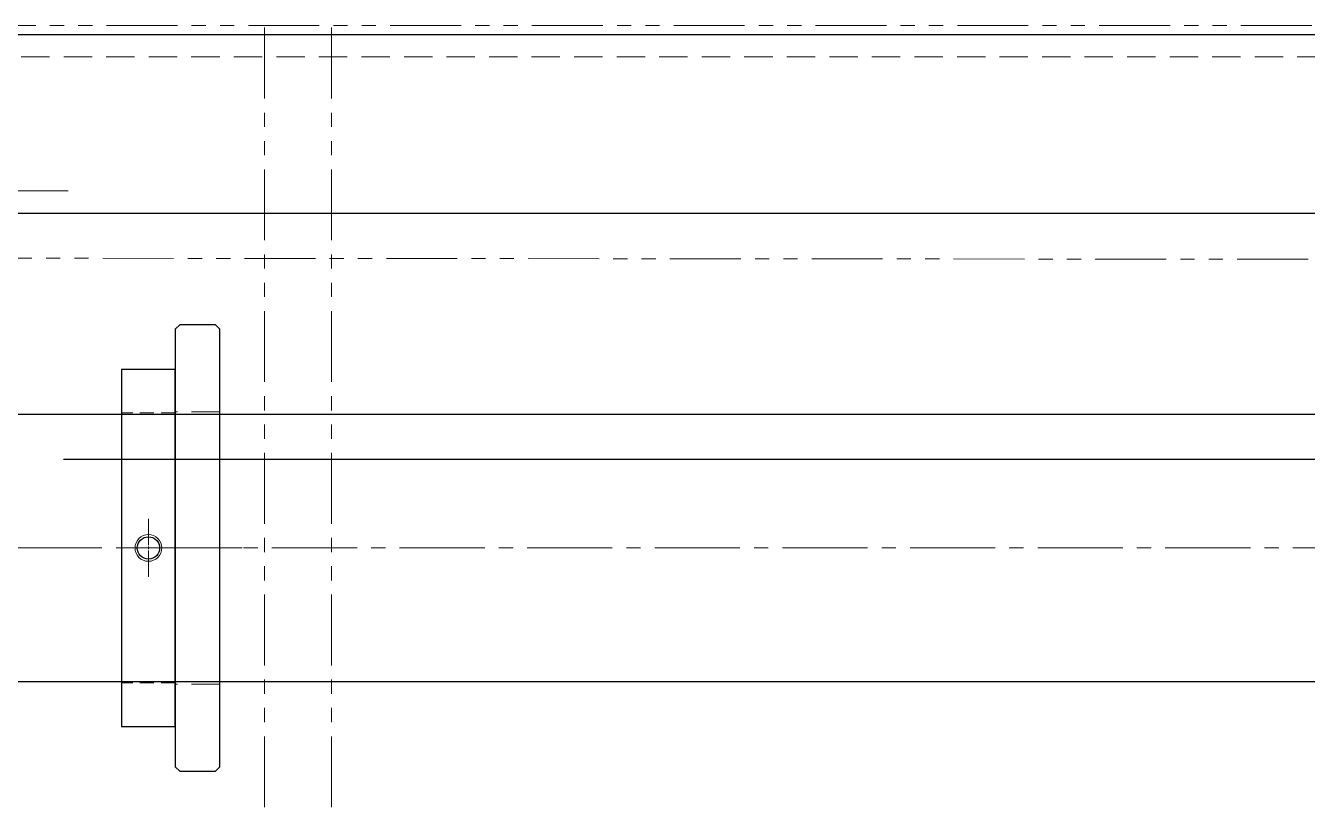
# Model space of a CAD drawing. Header units: millimetres. Extents: x 0 to 51411, y 0 to 16902.
# Drawn here: x 3431 to 3718, y 11870.2 to 12044.6 of the extents above; entities that cross this region are included whole.
import ezdxf

# ---------------------------------------------------------------- set-up
doc = ezdxf.new("R2010")
doc.units = ezdxf.units.MM
for name, pattern in [('CENTER2', [28.575, 19.05, -3.175, 3.175, -3.175]), ('HIDDEN', [9.525, 6.35, -3.175]), ('HIDDEN2', [4.7625, 3.175, -1.5875]), ('PHANTOM2', [31.75, 15.875, -3.175, 3.175, -3.175, 3.175, -3.175])]:
    doc.linetypes.add(name, pattern=pattern)
for name, color, linetype, lineweight in [('01_NORMAL', 7, 'Continuous', 25), ('01_外形線', 7, 'Continuous', 25), ('02_SLIM', 4, 'Continuous', 13), ('03_かくれ線', 6, 'HIDDEN2', 13), ('04_HIDDEN', 2, 'HIDDEN', 13), ('04_中心線', 1, 'CENTER2', 9), ('05_CENTER', 4, 'CENTER2', 13), ('06_PHANTOM', 2, 'PHANTOM2', 13)]:
    doc.layers.add(name, color=color, linetype=linetype, lineweight=lineweight)

# ---------------------------------------------------------------- blocks, each defined once
blk = doc.blocks.new('A$C715B031A_1_1')
at = {"color": 0}
blk.add_lwpolyline([(-245, 20), (2325, 20), (2325, -18), (2323, -20), (-243, -20), (-245, -18)], close=True, dxfattribs=at)
at = {"layer": '04_HIDDEN'}
blk.add_line((-245, 15), (2325, 15), dxfattribs=at)
blk = doc.blocks.new('A$C3BCF241E_1_1')
at = {"color": 0}
blk.add_lwpolyline([(0, 27), (-2635, 27, 0.353018), (-2654.55, 11.23), (-2679.21, -102.59, 0.798529), (-2617.34, -131.45), (-2540.81, -32.74, -0.232047), (-2524.98, -25), (-0.02, -27, 1.000411), (0, 27)], format="xyb", dxfattribs=at)
blk = doc.blocks.new('A$C58F16505_1_1')
at = {"color": 0}
blk.add_line((-143.76, 30), (-1260, 30), dxfattribs=at)
blk = doc.blocks.new('A$C136408E9_1_1')
blk.add_line((2095, 15), (-116.77, 15))
at = {"xscale": -1, "rotation": 180}
blk.add_blockref('A$C58F16505_1_1', (2240, 5), dxfattribs=at)
at = {"layer": '04_HIDDEN', "xscale": -1, "rotation": 180}
blk.add_blockref('A$C715B031A_1_1', (-80, -5), dxfattribs=at)
at = {"layer": '06_PHANTOM', "color": 6, "rotation": 180}
blk.add_blockref('A$C3BCF241E_1_1', (-360, 0), dxfattribs=at)
blk = doc.blocks.new('*U853')
at = {"layer": '04_中心線', "color": 0, "linetype": 'CENTER2', "transparency": 16777216}
for p, q in [((0, 0.6), (0, 6.5)), ((-6.5, 0), (-0.6, 0)), ((0.6, 0), (6.5, 0)), ((0, -6.5), (0, -0.6))]:
    blk.add_line(p, q, dxfattribs=at)
at = {"layer": '04_中心線', "color": 0, "linetype": 'Continuous', "transparency": 16777216}
for p, q in [((-0.3, 0), (0.3, 0)), ((0, -0.3), (0, 0.3))]:
    blk.add_line(p, q, dxfattribs=at)

msp = doc.modelspace()

# ---------------------------------------------------------------- linework, layer by layer
msp.add_lwpolyline([(3464.467, 11887.64), (3464.467, 11967.64), (3452.467, 11967.64), (3452.467, 11887.64)], close=True)
at = {"color": 0}
for points in [[(3390.467, 11957.64), (5468.467, 11957.64)], [(5468.467, 11897.64), (3390.467, 11897.64)]]:
    msp.add_lwpolyline(points, dxfattribs=at)
msp.add_circle((3458.467, 11927.64), 2.5)
at = {"layer": '01_NORMAL'}
for p, q in [((3465.467, 11977.64), (3464.467, 11976.64)), ((3464.467, 11976.64), (3464.467, 11878.64)), ((3473.467, 11977.64), (3465.467, 11977.64)), ((3474.467, 11976.64), (3473.467, 11977.64)), ((3474.467, 11878.64), (3474.467, 11976.64)), ((3464.467, 11878.64), (3465.467, 11877.64)), ((3465.467, 11877.64), (3473.467, 11877.64)), ((3473.467, 11877.64), (3474.467, 11878.64))]:
    msp.add_line(p, q, dxfattribs=at)
at = {"layer": '01_外形線'}
msp.add_line((5419.467, 11947.44), (3439.467, 11947.44), dxfattribs=at)
at = {"layer": '02_SLIM'}
msp.add_circle((3458.467, 11927.64), 3, dxfattribs=at)
at = {"layer": '03_かくれ線'}
for p, q in [((3464.467, 11957.89), (3452.467, 11957.89)), ((3464.467, 11897.39), (3452.467, 11897.39))]:
    msp.add_line(p, q, dxfattribs=at)
at = {"layer": '04_HIDDEN'}
for p, q in [((3474.467, 11958.14), (3464.467, 11958.14)), ((3474.467, 11897.14), (3464.467, 11897.14))]:
    msp.add_line(p, q, dxfattribs=at)
at = {"layer": '04_中心線'}
msp.add_line((3440.516, 12007.64), (3410.89, 12007.64), dxfattribs=at)
at = {"layer": '05_CENTER'}
for p, q in [((5534.006, 11927.64), (3324.928, 11927.64)), ((3479.467, 11927.64), (3459.467, 11927.64))]:
    msp.add_line(p, q, dxfattribs=at)
at = {"layer": '06_PHANTOM', "transparency": 33554559}
for p, q in [((3484.467, 12933.188), (3484.467, 11645.764)), ((3499.467, 12933.188), (3499.467, 11645.764))]:
    msp.add_line(p, q, dxfattribs=at)
at = {"layer": '06_PHANTOM', "color": 6}
msp.add_line((3479.467, 11897.64), (5379.467, 11897.64), dxfattribs=at)

# ---------------------------------------------------------------- block references
at = {"rotation": 180}
msp.add_blockref('A$C136408E9_1_1', (5454.467, 12017.64), dxfattribs=at)
at = {"layer": '04_中心線', "linetype": 'CENTER2'}
msp.add_blockref('*U853', (3458.467, 11927.64), dxfattribs=at)

doc.saveas('drawing.dxf')
